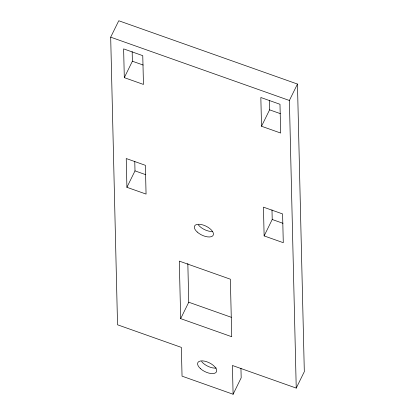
<?xml version="1.0" encoding="UTF-8"?>
<svg xmlns="http://www.w3.org/2000/svg" width="415" height="415" viewBox="0 0 415 415"><rect width="100%" height="100%" fill="white"/><g stroke="black" fill="none" stroke-linecap="round" stroke-linejoin="round"><path stroke-width="0.62" d="M110.686 37.168L118.763 20.75L297.462 84.058L304.314 371.679L296.237 388.098L232.416 365.49L233.1 394.25L182.045 376.161L181.36 347.402L117.538 324.789L110.686 37.168L289.385 100.477L296.237 388.098M124.308 77.641L123.623 48.882L142.765 55.662L143.455 84.427L124.308 77.641L132.385 61.223L132.157 51.636M126.917 187.3L126.233 158.535L145.38 165.32L146.064 194.08L126.917 187.3L135 170.881L134.771 161.295M261.523 126.253L260.838 97.494L279.98 104.279L280.665 133.039L261.523 126.253L269.6 109.835L269.371 100.248M180.675 318.637L179.301 261.113L230.361 279.202L231.731 336.726L180.675 318.637L188.752 302.219L187.829 263.437M289.385 100.477L297.462 84.058M264.132 235.912L263.447 207.147L282.594 213.933L283.279 242.692L264.132 235.912L272.214 219.494L271.986 209.907M233.1 394.25L241.177 377.832L240.949 368.245M132.385 61.223L143.154 65.041M269.6 109.835L280.369 113.653M135 170.881L145.769 174.694M272.214 219.494L282.983 223.306M188.752 302.219L231.3 317.293M212.511 231.482A10.391 4.928 26.2 0 1 198.354 224.894M216.246 368.048A10.391 4.928 26.2 0 1 201.612 361.517M197.208 232.026A10.391 4.928 26.2 0 0 213.17 235.279A10.391 4.928 26.2 0 0 201.285 224.525A10.391 4.928 26.2 0 0 197.208 232.026M200.466 368.645A10.391 4.928 26.2 0 0 216.423 371.902A10.391 4.928 26.2 0 0 204.543 361.143A10.391 4.928 26.2 0 0 200.466 368.645"/></g></svg>
